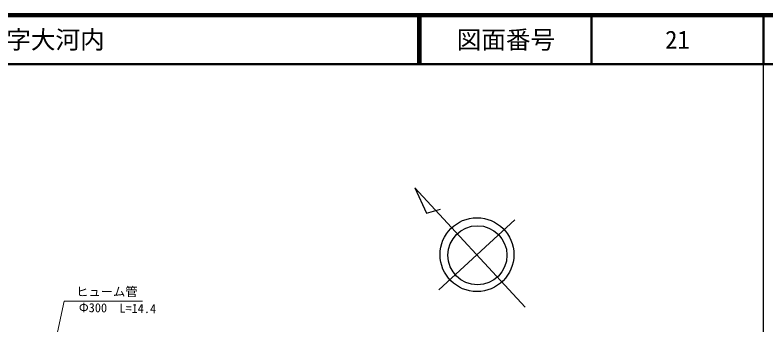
# Model space of a CAD drawing. Units: millimetres at full size, sheet at 1:1000; details may follow other scales. Extents: x 40000 to 680000, y 20000 to 380000.
# Drawn here: x 426799 to 579500, y 317091 to 380000 of the extents above; entities that cross this region are included whole.
import ezdxf
from ezdxf.enums import TextEntityAlignment as Align

# ---------------------------------------------------------------- set-up
doc = ezdxf.new("R2010")
doc.units = ezdxf.units.MM
doc.header["$LTSCALE"] = 1000
for name, color, linetype, lineweight in [('M-BMK-SRVR', 3, 'Continuous', 25), ('M-STR-HTXT', 7, 'Continuous', 13), ('M-TTL', 2, 'Continuous', 140), ('M-TTL-BAND', 7, 'Continuous', 25), ('M-TTL-LINE', 7, 'Continuous', 50)]:
    doc.layers.add(name, color=color, linetype=linetype, lineweight=lineweight)
doc.layers.add('M-TTL-TXT', color=7, linetype='Continuous')
doc.styles.add('ＭＳ ゴシック', font='')
doc.styles.get('ＭＳ ゴシック').set_extended_font_data('MS Gothic')

msp = doc.modelspace()

# ---------------------------------------------------------------- linework, layer by layer
at = {"layer": 'M-BMK-SRVR'}
for p, q in [((530543, 320684), (508128, 344943)), ((508128, 344943), (510447, 339772)), ((510447, 339772), (513330, 340603)), ((512991, 324208), (528414, 338460))]:
    msp.add_line(p, q, dxfattribs=at)
for centre, radius in [((520733, 331363), 7500), ((520834, 331241), 6000)]:
    msp.add_circle(centre, radius, dxfattribs=at)
at = {"layer": 'M-STR-HTXT'}
msp.add_lwpolyline([(428251, 282227), (436799, 321889), (452728, 321889)], dxfattribs=at)
at = {"layer": 'M-TTL'}
msp.add_line((680000, 380000), (40000, 380000), dxfattribs=at)
at = {"layer": 'M-TTL-BAND'}
msp.add_line((579000, 20000), (579000, 370000), dxfattribs=at)
at = {"layer": 'M-TTL-LINE'}
for p, q in [((508747, 380000), (508747, 370000)), ((509247, 380000), (509247, 370000)), ((543997, 380000), (543997, 370000)), ((579000, 380000), (579000, 370000)), ((40000, 370000), (680000, 370000))]:
    msp.add_line(p, q, dxfattribs=at)

# ---------------------------------------------------------------- texts
at = {"layer": 'M-STR-HTXT', "style": 'ＭＳ ゴシック'}
msp.add_text('ヒューム管', height=1833, dxfattribs=at).set_placement((439228, 322389), align=Align.BOTTOM_LEFT)
msp.add_text('Φ300\u3000L=14.4', height=1833, rotation=359.086, dxfattribs=at).set_placement((439755, 319175), align=Align.BOTTOM_LEFT)
at = {"layer": 'M-TTL-TXT', "style": 'ＭＳ ゴシック'}
msp.add_text('周南市大字大河内', height=3666, dxfattribs=at).set_placement((405024, 375000), align=Align.MIDDLE_LEFT)
for s, p in [('図面番号', (526622, 375000)), ('21', (561497, 375000))]:
    msp.add_text(s, height=3666, dxfattribs=at).set_placement(p, align=Align.MIDDLE_CENTER)

doc.saveas('drawing.dxf')
